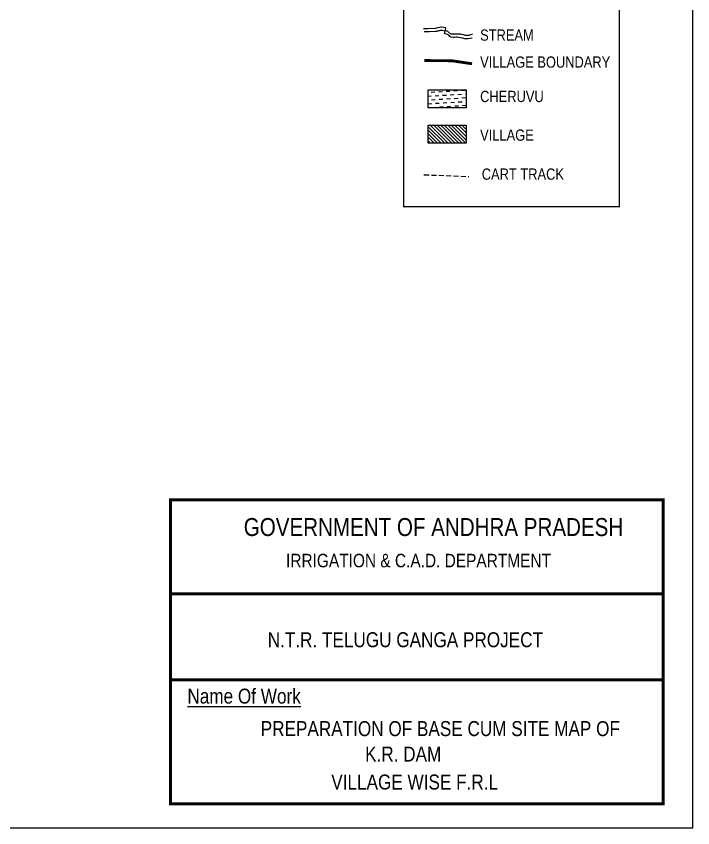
# Model space of a CAD drawing. Header units: inches. Extents: x 331956 to 347868, y 1573639 to 1584878.
# Drawn here: x 344412 to 347868, y 1573639 to 1577787 of the extents above; entities that cross this region are included whole.
import ezdxf

# ---------------------------------------------------------------- set-up
doc = ezdxf.new("R2010")
doc.units = ezdxf.units.IN
doc.header["$MEASUREMENT"] = 0
for name, pattern in [('ACAD_ISO03W100', [30, 12, -18]), ('BORDER', [1.75, 0.5, -0.25, 0.5, -0.25, 0, -0.25]), ('DASHED', [0.75, 0.5, -0.25])]:
    doc.linetypes.add(name, pattern=pattern)
for name, color, linetype in [('C LINE COO', 6, 'Continuous'), ('FRAME 025', 7, 'Continuous'), ('STREAM', 4, 'Continuous'), ('Tank', 17, 'Continuous'), ('TITLEBLOCK', 7, 'Continuous'), ('VILLAGE_AREA', 1, 'Continuous')]:
    doc.layers.add(name, color=color, linetype=linetype)
doc.layers.add('ROAD', color=1, linetype='Continuous', lineweight=25)
doc.layers.add('VILL_BOUNDARY', color=6, linetype='BORDER', lineweight=30)
doc.styles.add('ARIALN', font='ARIALN.TTF')

msp = doc.modelspace()

# ---------------------------------------------------------------- hatches: boundary and pattern name
at = {"layer": 'Tank'}
h = msp.add_hatch(dxfattribs=at)
h.set_pattern_fill('DASH', color=4, scale=155.195912, angle=3.5405, style=0)
h.set_pattern_definition([(3.5405362, (-3658315.025, -14693447.507), (18.164452831, 20.56047188), [19.399489047, -19.399489047])])
h.paths.add_polyline_path([(346710.3, 1577318.7), (346710.3, 1577411.4), (346516.4, 1577411.4), (346516.4, 1577318.7)])
at = {"layer": 'VILLAGE_AREA'}
h = msp.add_hatch(dxfattribs=at)
h.set_pattern_fill('ANSI31', color=256, scale=102.119787, angle=89.8223, style=0)
h.set_pattern_definition([(134.8222507, (-141578.922, -715271.832), (-9.05415779, -8.998153735), [])])
h.paths.add_polyline_path([(346516.4, 1577230.7), (346516.4, 1577138), (346710.3, 1577138), (346710.3, 1577230.7)])

# ---------------------------------------------------------------- linework, layer by layer
at = {"layer": 'C LINE COO', "color": 0}
msp.add_lwpolyline([(331956.3, 1573639.2), (347868, 1573639.2), (347868, 1584877.7), (331956.3, 1584877.7), (331956.3, 1573639.2)], dxfattribs=at)
at = {"layer": 'FRAME 025', "lineweight": -3}
for points, const_width in [([(346391.1, 1578174.6), (347492.6, 1578174.6), (347492.6, 1576814.4), (346391.1, 1576814.4)], 6.7), ([(345199.5, 1575315), (347717.5, 1575315), (347717.5, 1573761.5), (345199.5, 1573761.5)], 15.3)]:
    msp.add_lwpolyline(points, close=True, dxfattribs=dict(at, const_width=const_width))
msp.add_lwpolyline([(346516.4, 1577411.4), (346710.3, 1577411.4), (346710.3, 1577318.7), (346516.4, 1577318.7)], close=True, dxfattribs=at)
at = {"layer": 'FRAME 025', "lineweight": -3, "const_width": 15.3}
for points in [[(345199.5, 1574835.7), (347717.5, 1574835.7)], [(345199.5, 1574395.3), (347717.5, 1574395.3)], [(345199.5, 1573761.5), (347717.5, 1573761.5)]]:
    msp.add_lwpolyline(points, dxfattribs=at)
at = {"layer": 'ROAD', "color": 1, "linetype": 'DASHED', "ltscale": 50}
msp.add_lwpolyline([(346494.2, 1576977.5), (346495.7, 1576977.1), (346723.9, 1576968.2)], dxfattribs=at)
at = {"layer": 'STREAM'}
for points in [[(346742.8, 1577693.9), (346740, 1577693.7), (346734.3, 1577692.4), (346726.7, 1577689.7), (346723.3, 1577688.7), (346720.1, 1577688.5), (346718.2, 1577688.2), (346713.2, 1577688.2), (346707, 1577689.3), (346696.8, 1577691.7), (346685.7, 1577694.3), (346680.5, 1577695.2), (346671.1, 1577695.6), (346663.7, 1577695), (346653.2, 1577694.8), (346631.6, 1577695.7), (346616.7, 1577709.2), (346605.2, 1577713.7), (346607, 1577727.9), (346595.5, 1577729.4), (346584.6, 1577730.5), (346582, 1577730.5), (346575.2, 1577730), (346564.4, 1577727.4), (346554.3, 1577725), (346515.1, 1577722.8), (346506.6, 1577722.9), (346498.9, 1577722.5), (346492.5, 1577723.5)], [(346741.2, 1577675.2), (346739.9, 1577674.9), (346730.9, 1577673.7), (346719.8, 1577672.4), (346710.3, 1577671.3), (346703, 1577672.4), (346693.9, 1577674.3), (346680.6, 1577677.5), (346664.9, 1577680), (346657.4, 1577679.7), (346651.5, 1577679.2), (346644.7, 1577678.9), (346633, 1577680.7), (346629.1, 1577681.3), (346621.4, 1577689.6), (346615.7, 1577694.3), (346609.2, 1577695), (346602.5, 1577696.9), (346599.3, 1577699.3), (346602.3, 1577711.3), (346596, 1577712.9), (346588.5, 1577714.6), (346584.4, 1577715), (346580.9, 1577715), (346574.9, 1577713.8), (346571.9, 1577713.3), (346568.2, 1577712.4), (346565, 1577711.6), (346562.6, 1577710.9), (346559.4, 1577709.9), (346553.3, 1577708.8), (346520.8, 1577707.7), (346517.5, 1577707.1), (346512.4, 1577706.8), (346508.8, 1577706.7), (346498.6, 1577707.5), (346496.8, 1577707.7), (346495, 1577707.8)]]:
    msp.add_lwpolyline(points, dxfattribs=at)
at = {"layer": 'VILL_BOUNDARY', "color": 6, "linetype": 'ACAD_ISO03W100', "lineweight": -2, "ltscale": 3, "const_width": 14.5}
msp.add_lwpolyline([(346496.5, 1577560.8), (346637.9, 1577559.5), (346740.3, 1577544.3)], dxfattribs=at)
at = {"layer": 'VILLAGE_AREA'}
msp.add_lwpolyline([(346516.4, 1577230.7), (346710.3, 1577230.7), (346710.3, 1577138), (346516.4, 1577138)], close=True, dxfattribs=at)

# ---------------------------------------------------------------- texts
at = {"layer": 'TITLEBLOCK', "extrusion": (0.000201441, 0.004807, 0.999988), "style": 'ARIALN'}
for s, height, p in [('STREAM', 57.39, (346781.6, 1577643.8, 7653.4)), ('VILLAGE BOUNDARY', 57.393, (346781.6, 1577505.7, 7652.7)), ('CHERUVU', 57.39, (346781.6, 1577330, 7651.9)), ('VILLAGE', 57.39, (346781.6, 1577132.3, 7650.9)), ('CART TRACK', 57.39, (346790, 1576933.1, 7650)), ('GOVERNMENT OF ANDHRA PRADESH ', 91.777, (345573.9, 1575112, 7629)), ('IRRIGATION & C.A.D. DEPARTMENT', 68.833, (345790, 1574952.1, 7628.9)), ('N.T.R. TELUGU GANGA PROJECT', 76.481, (345696.3, 1574543.5, 7629.4)), ('%%UName Of Work', 76.481, (345286.1, 1574255.3, 7627.9)), ('PREPARATION OF BASE CUM SITE MAP OF ', 76.481, (345660.7, 1574089.3, 7627.2)), ('K.R. DAM', 76.48, (346193.9, 1573959.3, 7626.7)), ('VILLAGE WISE F.R.L', 76.481, (346021.1, 1573816.3, 7626))]:
    msp.add_text(s, height=height, rotation=359.9999, dxfattribs=at).set_placement(p)

doc.saveas('drawing.dxf')
